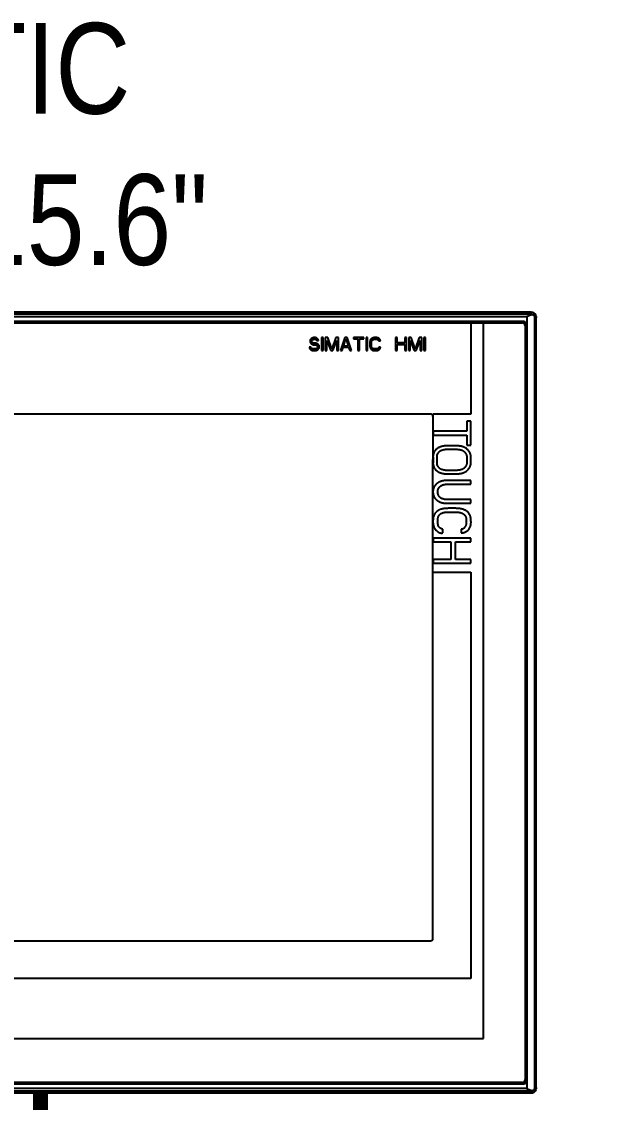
# Model space of a CAD drawing. Header units: inches. Extents: x 67578 to 72421, y -34894 to -31675.
# Drawn here: x 69971.8 to 70140.7, y -33950.2 to -33634.3 of the extents above; entities that cross this region are included whole.
import ezdxf

# ---------------------------------------------------------------- set-up
doc = ezdxf.new("R2010")
doc.units = ezdxf.units.IN
doc.header["$MEASUREMENT"] = 0
doc.linetypes.add('ACAD_ISO03W100', pattern=[30, 12, -18])
doc.layers.add('SI-General', color=7, linetype='Continuous', lineweight=5)
doc.layers.add('SI-TOPOLOGY-Ethernet', color=7, linetype='Continuous', lineweight=13, true_color=0x3cf000)
doc.styles.add('OPIS', font='ARIALN.TTF')

# ---------------------------------------------------------------- blocks, each defined once
blk = doc.blocks.new('Panel')
for p, q in [((102.76, 154.07), (-102.76, 154.07)), ((102.64, 153.65), (-102.64, 153.65)), ((101.93, 153.15), (-101.93, 153.15)), ((101.93, 153.15), (101.93, 0)), ((102.08, 153.27), (102.09, 153.28)), ((102.09, 153.28), (102.11, 153.29)), ((102.11, 153.29), (102.12, 153.29)), ((102.12, 153.29), (102.14, 153.3)), ((102.14, 153.3), (102.16, 153.31)), ((102.16, 153.31), (102.17, 153.31)), ((102.17, 153.31), (102.19, 153.32)), ((102.19, 153.32), (102.21, 153.33)), ((102.21, 153.33), (102.23, 153.34)), ((102.23, 153.34), (102.26, 153.35)), ((102.26, 153.35), (102.28, 153.36)), ((102.28, 153.36), (102.3, 153.37)), ((102.3, 153.37), (102.33, 153.38)), ((102.33, 153.38), (102.36, 153.39)), ((102.36, 153.39), (102.39, 153.41)), ((102.39, 153.41), (102.42, 153.42)), ((102.42, 153.42), (102.45, 153.43)), ((102.45, 153.43), (102.48, 153.44)), ((102.48, 153.44), (102.51, 153.45)), ((102.51, 153.45), (102.54, 153.46)), ((102.54, 153.46), (102.57, 153.47)), ((102.57, 153.47), (102.6, 153.48)), ((102.6, 153.48), (102.62, 153.49)), ((102.62, 153.49), (102.64, 153.5)), ((102.64, 153.65), (102.76, 154.07)), ((102.64, 153.5), (102.66, 153.51)), ((102.66, 153.51), (102.69, 153.51)), ((102.69, 153.51), (102.71, 153.52)), ((102.71, 153.52), (102.73, 153.53)), ((102.73, 153.53), (102.76, 153.54)), ((102.76, 153.54), (102.78, 153.54)), ((102.78, 153.54), (102.8, 153.55)), ((102.8, 153.55), (102.82, 153.56)), ((102.82, 153.56), (102.85, 153.56)), ((102.85, 153.56), (102.86, 153.57)), ((102.86, 153.57), (102.88, 153.57)), ((102.88, 153.57), (102.89, 153.58)), ((102.89, 153.58), (102.91, 153.58)), ((103.45, 153.26), (103.45, -0.12)), ((103.75, 153.06), (103.66, 152.72)), ((103.66, 152.72), (103.66, 0.42)), ((103.75, 0.08), (103.75, 153.06)), ((101.35, 152.18), (-101.35, 152.18)), ((-101.1, 151.92), (101.1, 151.92)), ((90.8, 151.92), (90.8, 133.82)), ((93.3, 9.92), (93.3, 151.92)), ((101.6, 151.42), (101.6, 1.72)), ((101.86, 1.47), (101.86, 151.67)), ((60.28, 148.4), (60.6, 148.4)), ((61.2, 149), (61.2, 146.42)), ((61.52, 149), (61.2, 149)), ((61.52, 146.42), (61.52, 149)), ((61.95, 149), (61.95, 146.42)), ((62.44, 149), (61.95, 149)), ((62.27, 146.42), (62.27, 148.45)), ((62.27, 148.45), (63.03, 146.42)), ((63.24, 146.69), (62.44, 149)), ((64.05, 149), (63.24, 146.69)), ((63.46, 146.42), (64.21, 148.45)), ((64.54, 149), (64.05, 149)), ((64.21, 148.45), (64.21, 146.42)), ((64.54, 146.42), (64.54, 149)), ((65.83, 149), (64.97, 146.42)), ((65.56, 147.3), (66.04, 148.78)), ((66.26, 149), (65.83, 149)), ((66.04, 148.78), (66.53, 147.3)), ((67.12, 146.42), (66.26, 149)), ((67.55, 149), (67.55, 148.73)), ((69.6, 149), (67.55, 149)), ((67.55, 148.73), (68.41, 148.73)), ((68.41, 148.73), (68.41, 146.42)), ((68.74, 146.42), (68.74, 148.73)), ((68.74, 148.73), (69.6, 148.73)), ((69.6, 148.73), (69.6, 149)), ((70.03, 149), (70.03, 146.42)), ((70.35, 149), (70.03, 149)), ((70.35, 146.42), (70.35, 149)), ((72.56, 148.34), (72.89, 148.34)), ((75.9, 149), (75.9, 146.42)), ((76.23, 149), (75.9, 149)), ((76.23, 147.96), (76.23, 149)), ((77.73, 147.96), (76.23, 147.96)), ((77.73, 149), (77.73, 147.96)), ((78.06, 149), (77.73, 149)), ((78.06, 146.42), (78.06, 149)), ((78.49, 149), (78.49, 146.42)), ((78.97, 149), (78.49, 149)), ((78.81, 146.42), (78.81, 148.45)), ((78.81, 148.45), (79.57, 146.42)), ((79.78, 146.69), (78.97, 149)), ((80.59, 149), (79.78, 146.69)), ((80, 146.42), (80.75, 148.45)), ((81.07, 149), (80.59, 149)), ((80.75, 148.45), (80.75, 146.42)), ((81.07, 146.42), (81.07, 149)), ((81.5, 149), (81.5, 146.42)), ((81.83, 149), (81.5, 149)), ((81.83, 146.42), (81.83, 149)), ((59.1, 147.13), (58.77, 147.13)), ((61.2, 146.42), (61.52, 146.42)), ((61.95, 146.42), (62.27, 146.42)), ((63.03, 146.42), (63.46, 146.42)), ((64.21, 146.42), (64.54, 146.42)), ((64.97, 146.42), (65.29, 146.42)), ((65.29, 146.42), (65.51, 147.08)), ((65.51, 147.08), (66.58, 147.08)), ((66.53, 147.3), (65.56, 147.3)), ((66.58, 147.08), (66.8, 146.42)), ((66.8, 146.42), (67.12, 146.42)), ((68.41, 146.42), (68.74, 146.42)), ((70.03, 146.42), (70.35, 146.42)), ((72.89, 147.08), (72.56, 147.08)), ((75.9, 146.42), (76.23, 146.42)), ((76.23, 146.42), (76.23, 147.63)), ((76.23, 147.63), (77.73, 147.63)), ((77.73, 147.63), (77.73, 146.42)), ((77.73, 146.42), (78.06, 146.42)), ((78.49, 146.42), (78.81, 146.42)), ((79.57, 146.42), (80, 146.42)), ((80.75, 146.42), (81.07, 146.42)), ((81.5, 146.42), (81.83, 146.42)), ((82.8, 133.82), (-82.8, 133.82)), ((83.3, 133.82), (83.3, 124.87)), ((90.8, 133.82), (83.3, 133.82)), ((90.04, 132.42), (90.04, 130.42)), ((90.84, 132.42), (90.04, 132.42)), ((90.84, 127.66), (90.84, 132.42)), ((83.32, 130.42), (83.32, 129.66)), ((90.04, 130.42), (83.32, 130.42)), ((83.32, 129.66), (90.04, 129.66)), ((90.04, 129.66), (90.04, 127.66)), ((90.04, 127.66), (90.84, 127.66)), ((83.3, 29.82), (83.3, 124.84)), ((90.84, 120.64), (85.88, 120.64)), ((90.84, 119.89), (90.84, 120.64)), ((85.88, 119.89), (90.84, 119.89)), ((90.84, 116.88), (85.88, 116.88)), ((85.88, 116.13), (90.84, 116.13)), ((90.84, 116.13), (90.84, 116.88)), ((85.24, 110.24), (85.24, 110.99)), ((88.92, 110.99), (88.92, 110.24)), ((83.32, 109.24), (83.32, 108.49)), ((90.84, 109.24), (83.32, 109.24)), ((83.32, 108.49), (86.84, 108.49)), ((86.84, 108.49), (86.84, 104.98)), ((87.8, 104.98), (87.8, 108.49)), ((87.8, 108.49), (90.84, 108.49)), ((90.84, 108.49), (90.84, 109.24)), ((83.32, 104.98), (83.32, 104.23)), ((86.84, 104.98), (83.32, 104.98)), ((83.32, 104.23), (90.84, 104.23)), ((90.84, 104.98), (87.8, 104.98)), ((90.84, 104.23), (90.84, 104.98)), ((83.3, 102.47), (90.8, 102.47)), ((90.8, 102.47), (90.8, 21.82)), ((-82.8, 29.32), (82.8, 29.32)), ((90.8, 21.82), (-90.8, 21.82)), ((-93.3, 9.92), (93.3, 9.92)), ((101.93, 0), (-101.93, 0)), ((-101.35, 0.96), (101.35, 0.96)), ((101.1, 1.22), (-101.1, 1.22)), ((103.66, 0.42), (103.75, 0.08)), ((102.76, -0.93), (-102.76, -0.93)), ((102.64, -0.51), (-102.64, -0.51)), ((102.15, -0.15), (102.13, -0.15)), ((102.17, -0.16), (102.15, -0.15)), ((102.18, -0.17), (102.17, -0.16)), ((102.2, -0.18), (102.18, -0.17)), ((102.22, -0.19), (102.2, -0.18)), ((102.25, -0.2), (102.22, -0.19)), ((102.27, -0.21), (102.25, -0.2)), ((102.3, -0.22), (102.27, -0.21)), ((102.33, -0.23), (102.3, -0.22)), ((102.35, -0.24), (102.33, -0.23)), ((102.38, -0.25), (102.35, -0.24)), ((102.41, -0.26), (102.38, -0.25)), ((102.43, -0.27), (102.41, -0.26)), ((102.46, -0.28), (102.43, -0.27)), ((102.49, -0.29), (102.46, -0.28)), ((102.51, -0.3), (102.49, -0.29)), ((102.54, -0.31), (102.51, -0.3)), ((102.57, -0.32), (102.54, -0.31)), ((102.59, -0.33), (102.57, -0.32)), ((102.62, -0.34), (102.59, -0.33)), ((102.64, -0.35), (102.62, -0.34)), ((102.67, -0.36), (102.64, -0.35)), ((102.76, -0.93), (102.64, -0.51)), ((102.7, -0.37), (102.67, -0.36)), ((102.72, -0.38), (102.7, -0.37)), ((102.75, -0.39), (102.72, -0.38)), ((102.78, -0.4), (102.75, -0.39)), ((102.79, -0.4), (102.78, -0.4)), ((102.81, -0.41), (102.79, -0.4)), ((102.83, -0.41), (102.81, -0.41)), ((102.85, -0.42), (102.83, -0.41)), ((102.86, -0.42), (102.85, -0.42)), ((102.88, -0.43), (102.86, -0.42)), ((102.9, -0.43), (102.88, -0.43)), ((102.92, -0.44), (102.9, -0.43))]:
    blk.add_line(p, q)
for points in [[(101.93, 153.15), (101.93, 153.16), (101.93, 153.16), (101.93, 153.17), (101.93, 153.17), (101.94, 153.17), (101.94, 153.18), (101.94, 153.18), (101.94, 153.18), (101.95, 153.19), (101.95, 153.2), (101.96, 153.2), (101.97, 153.21), (101.97, 153.21), (101.98, 153.22), (101.99, 153.22), (102, 153.23), (102, 153.23), (102.01, 153.24), (102.02, 153.24), (102.03, 153.24), (102.03, 153.25), (102.04, 153.25), (102.05, 153.26), (102.06, 153.26), (102.06, 153.26), (102.07, 153.27), (102.08, 153.27)], [(102.91, 153.58), (102.9, 153.58), (102.89, 153.59), (102.88, 153.59), (102.87, 153.59), (102.87, 153.6), (102.86, 153.6), (102.85, 153.6), (102.84, 153.6), (102.83, 153.61), (102.82, 153.61), (102.81, 153.61), (102.81, 153.61), (102.8, 153.62), (102.79, 153.62), (102.78, 153.62), (102.77, 153.62), (102.76, 153.63), (102.76, 153.63), (102.75, 153.63), (102.74, 153.63), (102.73, 153.63), (102.72, 153.63), (102.71, 153.64), (102.7, 153.64), (102.7, 153.64), (102.69, 153.64), (102.68, 153.64), (102.67, 153.64), (102.66, 153.64), (102.65, 153.65), (102.64, 153.65)], [(102.76, 154.07), (103.06, 154.02), (103.34, 153.88), (103.56, 153.66), (103.7, 153.38), (103.75, 153.06)], [(103.45, 153.26), (103.44, 153.27), (103.43, 153.28), (103.42, 153.3), (103.41, 153.31), (103.39, 153.32), (103.38, 153.33), (103.37, 153.34), (103.36, 153.35), (103.35, 153.36), (103.33, 153.37), (103.32, 153.38), (103.31, 153.4), (103.3, 153.4), (103.28, 153.41), (103.27, 153.42), (103.26, 153.43), (103.24, 153.44), (103.23, 153.45), (103.21, 153.46), (103.2, 153.47), (103.19, 153.48), (103.17, 153.48), (103.16, 153.49), (103.14, 153.5), (103.13, 153.51), (103.11, 153.51), (103.1, 153.52), (103.08, 153.53), (103.07, 153.53), (103.05, 153.54), (103.04, 153.54), (103.02, 153.55), (103.01, 153.55), (102.99, 153.56), (102.97, 153.56), (102.96, 153.57), (102.94, 153.57), (102.92, 153.58), (102.91, 153.58)], [(103.66, 152.72), (103.66, 152.74), (103.66, 152.76), (103.66, 152.77), (103.65, 152.79), (103.65, 152.81), (103.65, 152.83), (103.65, 152.85), (103.64, 152.86), (103.64, 152.88), (103.63, 152.9), (103.63, 152.92), (103.62, 152.93), (103.62, 152.95), (103.61, 152.97), (103.61, 152.99), (103.6, 153.01), (103.59, 153.02), (103.59, 153.04), (103.58, 153.06), (103.57, 153.07), (103.56, 153.09), (103.55, 153.11), (103.54, 153.13), (103.53, 153.14), (103.52, 153.16), (103.52, 153.17), (103.51, 153.18), (103.5, 153.18), (103.5, 153.19), (103.49, 153.2), (103.49, 153.21), (103.47, 153.23), (103.46, 153.24), (103.45, 153.26)], [(58.77, 147.13), (58.78, 147.1), (58.78, 147.07), (58.79, 147.05), (58.8, 147.02), (58.81, 146.99), (58.82, 146.96), (58.83, 146.93), (58.84, 146.9), (58.85, 146.88), (58.87, 146.85), (58.88, 146.82), (58.89, 146.8), (58.91, 146.77), (58.93, 146.75), (58.94, 146.72), (58.96, 146.7), (58.98, 146.67), (59, 146.65), (59.03, 146.63), (59.05, 146.61), (59.07, 146.59), (59.1, 146.57), (59.12, 146.56), (59.15, 146.54), (59.17, 146.53), (59.2, 146.51), (59.23, 146.5), (59.25, 146.49), (59.28, 146.48), (59.31, 146.47), (59.34, 146.46), (59.37, 146.45), (59.4, 146.44), (59.43, 146.44), (59.46, 146.43), (59.49, 146.43), (59.52, 146.43), (59.55, 146.42), (59.61, 146.42), (59.67, 146.42), (59.73, 146.42), (59.79, 146.42), (59.85, 146.42), (59.91, 146.42), (59.97, 146.43), (60, 146.43), (60.03, 146.43), (60.06, 146.44), (60.08, 146.44), (60.11, 146.45), (60.14, 146.46), (60.17, 146.46), (60.2, 146.47), (60.23, 146.48), (60.26, 146.49), (60.29, 146.5), (60.31, 146.52), (60.34, 146.53), (60.37, 146.55), (60.39, 146.56), (60.42, 146.58), (60.44, 146.6), (60.46, 146.61), (60.49, 146.63), (60.51, 146.65), (60.53, 146.68), (60.55, 146.7), (60.57, 146.72), (60.59, 146.74), (60.61, 146.76), (60.63, 146.79), (60.65, 146.81), (60.67, 146.84), (60.68, 146.86), (60.7, 146.89), (60.71, 146.91), (60.72, 146.94), (60.73, 146.97), (60.74, 147), (60.75, 147.03), (60.76, 147.06), (60.76, 147.09), (60.76, 147.12), (60.76, 147.15), (60.76, 147.18), (60.76, 147.21), (60.76, 147.24), (60.76, 147.27), (60.75, 147.3), (60.74, 147.33), (60.73, 147.36), (60.72, 147.38), (60.71, 147.41), (60.7, 147.44), (60.68, 147.46), (60.67, 147.49), (60.65, 147.51), (60.63, 147.54), (60.61, 147.56), (60.59, 147.58), (60.57, 147.61), (60.55, 147.63), (60.53, 147.65), (60.51, 147.67), (60.48, 147.69), (60.46, 147.71), (60.44, 147.73), (60.41, 147.75), (60.39, 147.76), (60.36, 147.78), (60.34, 147.79), (60.31, 147.81), (60.28, 147.82), (60.26, 147.83), (60.23, 147.84), (60.2, 147.85), (60.17, 147.86), (60.14, 147.87), (60.11, 147.87), (60.08, 147.88), (60.05, 147.88), (60.02, 147.89), (59.99, 147.89), (59.93, 147.9), (59.87, 147.9), (59.81, 147.9), (59.75, 147.91), (59.69, 147.91), (59.66, 147.91), (59.63, 147.91), (59.6, 147.92), (59.57, 147.93), (59.55, 147.93), (59.52, 147.94), (59.49, 147.95), (59.46, 147.97), (59.44, 147.98), (59.41, 148), (59.39, 148.02), (59.36, 148.04), (59.34, 148.06), (59.33, 148.07), (59.32, 148.08), (59.31, 148.1), (59.31, 148.11), (59.3, 148.12), (59.29, 148.13), (59.29, 148.15), (59.28, 148.16), (59.27, 148.18), (59.27, 148.19), (59.27, 148.21), (59.26, 148.22), (59.26, 148.23), (59.26, 148.25), (59.26, 148.28), (59.26, 148.31), (59.26, 148.33), (59.26, 148.34), (59.26, 148.36), (59.27, 148.37), (59.27, 148.38), (59.27, 148.4), (59.28, 148.41), (59.28, 148.43), (59.29, 148.44), (59.3, 148.45), (59.31, 148.47), (59.31, 148.48), (59.32, 148.49), (59.33, 148.5), (59.34, 148.52), (59.35, 148.53), (59.37, 148.55), (59.4, 148.57), (59.42, 148.59), (59.45, 148.6), (59.47, 148.62), (59.5, 148.63), (59.53, 148.64), (59.56, 148.65), (59.59, 148.65), (59.62, 148.66), (59.64, 148.66), (59.67, 148.67), (59.7, 148.67), (59.73, 148.67), (59.8, 148.67), (59.86, 148.67), (59.89, 148.67), (59.92, 148.67), (59.95, 148.67), (59.98, 148.66), (60.01, 148.66), (60.03, 148.65), (60.05, 148.64), (60.06, 148.64), (60.09, 148.62), (60.12, 148.61)], [(60.6, 148.4), (60.6, 148.43), (60.59, 148.45), (60.58, 148.48), (60.57, 148.51), (60.56, 148.53), (60.54, 148.56), (60.53, 148.58), (60.51, 148.61), (60.5, 148.63), (60.48, 148.66), (60.46, 148.68), (60.45, 148.7), (60.43, 148.73), (60.41, 148.75), (60.39, 148.77), (60.37, 148.79), (60.35, 148.81), (60.33, 148.83), (60.31, 148.85), (60.28, 148.87), (60.26, 148.88), (60.23, 148.9), (60.21, 148.91), (60.18, 148.93), (60.16, 148.94), (60.13, 148.95), (60.1, 148.96), (60.08, 148.97), (60.05, 148.98), (60.02, 148.98), (59.99, 148.99), (59.96, 148.99), (59.94, 149), (59.91, 149), (59.88, 149), (59.85, 149), (59.79, 149), (59.73, 149), (59.7, 149), (59.67, 149), (59.65, 149), (59.62, 148.99), (59.59, 148.99), (59.56, 148.98), (59.53, 148.98), (59.5, 148.97), (59.48, 148.96), (59.45, 148.95), (59.42, 148.94), (59.4, 148.93), (59.37, 148.92), (59.34, 148.91), (59.32, 148.9), (59.29, 148.88), (59.27, 148.87), (59.24, 148.85), (59.22, 148.84), (59.2, 148.82), (59.17, 148.8), (59.15, 148.78), (59.13, 148.76), (59.11, 148.74), (59.09, 148.72), (59.07, 148.7), (59.05, 148.68), (59.03, 148.65), (59.02, 148.63), (59, 148.6), (58.99, 148.58), (58.98, 148.55), (58.97, 148.53), (58.96, 148.5), (58.95, 148.47), (58.94, 148.44), (58.94, 148.41), (58.94, 148.39), (58.94, 148.36), (58.93, 148.33), (58.93, 148.27), (58.93, 148.24), (58.94, 148.21), (58.94, 148.18), (58.94, 148.15), (58.95, 148.12), (58.95, 148.1), (58.96, 148.07), (58.97, 148.04), (58.98, 148.01), (58.99, 147.99), (59, 147.96), (59.02, 147.94), (59.04, 147.92), (59.05, 147.89), (59.07, 147.87), (59.09, 147.85), (59.11, 147.83), (59.13, 147.81), (59.16, 147.79), (59.18, 147.77), (59.2, 147.75), (59.22, 147.74), (59.25, 147.72), (59.27, 147.7), (59.3, 147.69), (59.32, 147.68), (59.35, 147.66), (59.38, 147.65), (59.4, 147.64), (59.43, 147.63), (59.46, 147.62), (59.48, 147.61), (59.51, 147.6), (59.54, 147.6), (59.57, 147.59), (59.6, 147.59), (59.63, 147.58), (59.65, 147.58), (59.71, 147.58), (59.77, 147.57), (59.83, 147.57), (59.89, 147.57), (59.94, 147.57), (59.97, 147.56), (60, 147.56), (60.03, 147.55), (60.06, 147.55), (60.08, 147.54), (60.11, 147.53), (60.14, 147.52), (60.17, 147.51), (60.19, 147.5), (60.22, 147.49), (60.24, 147.47), (60.27, 147.45), (60.29, 147.44), (60.31, 147.42), (60.33, 147.4), (60.35, 147.38), (60.37, 147.35), (60.39, 147.33), (60.4, 147.3), (60.41, 147.28), (60.42, 147.26), (60.43, 147.25), (60.43, 147.24), (60.43, 147.22), (60.44, 147.21), (60.44, 147.19), (60.44, 147.18), (60.44, 147.17), (60.44, 147.15), (60.44, 147.14), (60.44, 147.12), (60.44, 147.11), (60.43, 147.09), (60.43, 147.08), (60.42, 147.07), (60.42, 147.05), (60.41, 147.04), (60.41, 147.03), (60.39, 147), (60.37, 146.98), (60.36, 146.95), (60.34, 146.93), (60.32, 146.91), (60.3, 146.89), (60.27, 146.87), (60.25, 146.86), (60.23, 146.84), (60.2, 146.83), (60.17, 146.81), (60.15, 146.8), (60.12, 146.79), (60.09, 146.78), (60.07, 146.78), (60.04, 146.77), (60.01, 146.76), (59.98, 146.76), (59.95, 146.76), (59.92, 146.75), (59.9, 146.75), (59.84, 146.75), (59.78, 146.75), (59.72, 146.75), (59.66, 146.75), (59.6, 146.75), (59.58, 146.75), (59.55, 146.75), (59.52, 146.75), (59.49, 146.76), (59.46, 146.76), (59.43, 146.77), (59.41, 146.78), (59.38, 146.79), (59.35, 146.8), (59.33, 146.81), (59.3, 146.83), (59.28, 146.85), (59.25, 146.86)], [(60.12, 148.61), (60.14, 148.59), (60.16, 148.57), (60.18, 148.55), (60.2, 148.53), (60.22, 148.51), (60.24, 148.48), (60.25, 148.46), (60.27, 148.43), (60.28, 148.4)], [(72.89, 148.34), (72.88, 148.38), (72.88, 148.42), (72.87, 148.45), (72.86, 148.49), (72.85, 148.52), (72.84, 148.56), (72.82, 148.59), (72.8, 148.62), (72.78, 148.65), (72.76, 148.68), (72.74, 148.71), (72.71, 148.74), (72.69, 148.77), (72.66, 148.79), (72.63, 148.81), (72.6, 148.84), (72.57, 148.86), (72.54, 148.88), (72.51, 148.89), (72.48, 148.91), (72.44, 148.93), (72.41, 148.94), (72.38, 148.95), (72.34, 148.96), (72.3, 148.97), (72.27, 148.98), (72.23, 148.98), (72.2, 148.99), (72.16, 148.99), (72.12, 149), (72.05, 149), (71.98, 149), (71.91, 149), (71.83, 149), (71.76, 149), (71.69, 149), (71.65, 149), (71.61, 148.99), (71.58, 148.99), (71.54, 148.98), (71.51, 148.97), (71.47, 148.97), (71.43, 148.96), (71.4, 148.95), (71.36, 148.94), (71.33, 148.92), (71.3, 148.91), (71.26, 148.89), (71.23, 148.87), (71.2, 148.85), (71.17, 148.83), (71.14, 148.81), (71.11, 148.79), (71.09, 148.76), (71.06, 148.74), (71.04, 148.71), (71.01, 148.68), (70.99, 148.65), (70.97, 148.63), (70.94, 148.6), (70.92, 148.56), (70.91, 148.53), (70.89, 148.5), (70.87, 148.47), (70.86, 148.43), (70.85, 148.4), (70.84, 148.36), (70.83, 148.33), (70.82, 148.29), (70.81, 148.26), (70.81, 148.22), (70.8, 148.19), (70.8, 148.15), (70.79, 148.11), (70.79, 148.04), (70.79, 147.97), (70.78, 147.89), (70.78, 147.82), (70.78, 147.75), (70.78, 147.68), (70.78, 147.6), (70.78, 147.53), (70.78, 147.46), (70.79, 147.38), (70.79, 147.31), (70.8, 147.27), (70.8, 147.24), (70.8, 147.2), (70.81, 147.17), (70.82, 147.13), (70.83, 147.09), (70.84, 147.06), (70.85, 147.02), (70.86, 146.99), (70.87, 146.96), (70.89, 146.92), (70.9, 146.89), (70.92, 146.86), (70.94, 146.83), (70.96, 146.8), (70.99, 146.77), (71.01, 146.74), (71.03, 146.71), (71.06, 146.69), (71.09, 146.66), (71.11, 146.64), (71.14, 146.61), (71.17, 146.59), (71.2, 146.57), (71.23, 146.55), (71.26, 146.53), (71.3, 146.52), (71.33, 146.5), (71.36, 146.49), (71.4, 146.47), (71.43, 146.46), (71.47, 146.46), (71.5, 146.45), (71.54, 146.44), (71.58, 146.43), (71.61, 146.43), (71.65, 146.43), (71.68, 146.42), (71.76, 146.42), (71.83, 146.42), (71.9, 146.42), (71.98, 146.42), (72.05, 146.42), (72.09, 146.42), (72.12, 146.43), (72.16, 146.43), (72.2, 146.43), (72.23, 146.44), (72.27, 146.45), (72.3, 146.45), (72.34, 146.46), (72.37, 146.47), (72.41, 146.48), (72.44, 146.5), (72.48, 146.51), (72.51, 146.53), (72.54, 146.55), (72.57, 146.56), (72.6, 146.59), (72.63, 146.61), (72.66, 146.63), (72.69, 146.66), (72.71, 146.68), (72.74, 146.71), (72.76, 146.74), (72.78, 146.77), (72.8, 146.8), (72.82, 146.83), (72.83, 146.87), (72.85, 146.9), (72.86, 146.94), (72.87, 146.97), (72.87, 147.01), (72.88, 147.04), (72.89, 147.08)], [(71.11, 147.87), (71.11, 148), (71.11, 148.03), (71.11, 148.07), (71.11, 148.1), (71.12, 148.13), (71.12, 148.16), (71.13, 148.19), (71.13, 148.23), (71.14, 148.26), (71.15, 148.29), (71.16, 148.32), (71.17, 148.35), (71.19, 148.38), (71.2, 148.41), (71.21, 148.42), (71.22, 148.43), (71.23, 148.45), (71.24, 148.46), (71.25, 148.47), (71.26, 148.49), (71.27, 148.5), (71.28, 148.51), (71.3, 148.52), (71.31, 148.53), (71.32, 148.54), (71.33, 148.55), (71.35, 148.56), (71.36, 148.57), (71.37, 148.58), (71.39, 148.59), (71.4, 148.6), (71.42, 148.6), (71.45, 148.62), (71.48, 148.63), (71.51, 148.64), (71.54, 148.65), (71.57, 148.65), (71.6, 148.66), (71.63, 148.66), (71.67, 148.67), (71.7, 148.67), (71.73, 148.67), (71.76, 148.67), (71.8, 148.67), (71.86, 148.67), (71.93, 148.67), (71.99, 148.67), (72.02, 148.67), (72.06, 148.67), (72.09, 148.67), (72.12, 148.67), (72.15, 148.66), (72.19, 148.66), (72.22, 148.65), (72.25, 148.64), (72.28, 148.63), (72.31, 148.62), (72.33, 148.62), (72.34, 148.61), (72.36, 148.61), (72.37, 148.6), (72.39, 148.59), (72.4, 148.58), (72.41, 148.57), (72.43, 148.56), (72.44, 148.55), (72.45, 148.54), (72.46, 148.53), (72.47, 148.52), (72.48, 148.51), (72.49, 148.5), (72.5, 148.48), (72.51, 148.47), (72.52, 148.46), (72.53, 148.44), (72.53, 148.43), (72.54, 148.41), (72.55, 148.4), (72.55, 148.38), (72.56, 148.36), (72.56, 148.34)], [(59.25, 146.86), (59.23, 146.88), (59.21, 146.9), (59.19, 146.93), (59.18, 146.95), (59.16, 146.97), (59.15, 147), (59.13, 147.02), (59.12, 147.05), (59.11, 147.08), (59.1, 147.11), (59.1, 147.13)], [(72.56, 147.08), (72.56, 147.06), (72.55, 147.05), (72.55, 147.03), (72.54, 147.02), (72.54, 147), (72.53, 146.99), (72.52, 146.97), (72.52, 146.96), (72.51, 146.94), (72.5, 146.93), (72.49, 146.92), (72.48, 146.9), (72.47, 146.89), (72.45, 146.88), (72.44, 146.87), (72.43, 146.86), (72.42, 146.85), (72.4, 146.84), (72.39, 146.83), (72.38, 146.82), (72.36, 146.82), (72.35, 146.81), (72.33, 146.8), (72.32, 146.8), (72.28, 146.79), (72.25, 146.78), (72.22, 146.77), (72.19, 146.77), (72.16, 146.76), (72.12, 146.76), (72.09, 146.75), (72.06, 146.75), (72, 146.75), (71.93, 146.75), (71.87, 146.75), (71.8, 146.75), (71.77, 146.75), (71.74, 146.75), (71.7, 146.75), (71.67, 146.75), (71.64, 146.76), (71.61, 146.76), (71.57, 146.77), (71.54, 146.77), (71.51, 146.78), (71.48, 146.79), (71.45, 146.8), (71.42, 146.82), (71.41, 146.83), (71.39, 146.83), (71.38, 146.84), (71.36, 146.85), (71.35, 146.86), (71.34, 146.87), (71.32, 146.88), (71.31, 146.89), (71.3, 146.9), (71.29, 146.91), (71.28, 146.92), (71.26, 146.93), (71.25, 146.95), (71.24, 146.96), (71.23, 146.97), (71.22, 146.98), (71.21, 147), (71.21, 147.01), (71.2, 147.03), (71.19, 147.04), (71.18, 147.07), (71.16, 147.1), (71.15, 147.13), (71.14, 147.16), (71.13, 147.19), (71.13, 147.22), (71.12, 147.26), (71.12, 147.29), (71.11, 147.32), (71.11, 147.35), (71.11, 147.42), (71.1, 147.48), (71.1, 147.55), (71.1, 147.61), (71.1, 147.68), (71.11, 147.74), (71.11, 147.81), (71.11, 147.87)], [(83.32, 125.34), (83.32, 125.31), (83.33, 125.27), (83.33, 125.23), (83.33, 125.19), (83.33, 125.11), (83.33, 125.01), (83.33, 124.92), (83.32, 124.82), (83.31, 124.61), (83.31, 124.5), (83.3, 124.38), (83.3, 124.27), (83.3, 124.15), (83.31, 124.04), (83.32, 123.92), (83.33, 123.81), (83.35, 123.69), (83.38, 123.58), (83.39, 123.53), (83.41, 123.47), (83.45, 123.36), (83.5, 123.26), (83.55, 123.16), (83.61, 123.06), (83.68, 122.97), (83.75, 122.88), (83.83, 122.79), (83.91, 122.71), (83.99, 122.63), (84.08, 122.56), (84.18, 122.49), (84.27, 122.42), (84.37, 122.37), (84.47, 122.31), (84.58, 122.27), (84.68, 122.22), (84.79, 122.18), (84.9, 122.15), (85.01, 122.11), (85.12, 122.08), (85.23, 122.06), (85.35, 122.03), (85.46, 122.01), (85.57, 121.99), (85.69, 121.98), (85.8, 121.97), (85.92, 121.96), (86.03, 121.96), (86.14, 121.95), (86.26, 121.95), (86.49, 121.96), (86.72, 121.96), (86.95, 121.97), (87.18, 121.96), (87.41, 121.96), (87.63, 121.96), (87.86, 121.97), (88.09, 121.97), (88.21, 121.98), (88.32, 121.99), (88.44, 122), (88.55, 122.01), (88.66, 122.03), (88.78, 122.05), (88.89, 122.07), (89, 122.09), (89.11, 122.12), (89.22, 122.16), (89.33, 122.19), (89.44, 122.24), (89.54, 122.29), (89.64, 122.34), (89.74, 122.4), (89.84, 122.46), (89.94, 122.52), (90.03, 122.59), (90.12, 122.66), (90.2, 122.74), (90.29, 122.82), (90.36, 122.91), (90.43, 123), (90.47, 123.04), (90.5, 123.09), (90.53, 123.14), (90.56, 123.19), (90.61, 123.29), (90.66, 123.4), (90.7, 123.5), (90.74, 123.61), (90.77, 123.72), (90.8, 123.83), (90.81, 123.89), (90.82, 123.95), (90.82, 124), (90.83, 124.06), (90.83, 124.18), (90.82, 124.41), (90.82, 124.52), (90.82, 124.75), (90.82, 124.98), (90.82, 125.09), (90.83, 125.32), (90.83, 125.44), (90.82, 125.5), (90.82, 125.55), (90.81, 125.61), (90.8, 125.66), (90.77, 125.78), (90.74, 125.89), (90.7, 126), (90.66, 126.1), (90.61, 126.21), (90.56, 126.31), (90.53, 126.36), (90.5, 126.41), (90.47, 126.45), (90.43, 126.5), (90.36, 126.59), (90.29, 126.68), (90.2, 126.76), (90.12, 126.83), (90.03, 126.91), (89.94, 126.98), (89.84, 127.04), (89.74, 127.1), (89.64, 127.16), (89.54, 127.21), (89.44, 127.26), (89.33, 127.3), (89.22, 127.34), (89.11, 127.38), (89, 127.41), (88.89, 127.43), (88.78, 127.45), (88.66, 127.47), (88.55, 127.49), (88.44, 127.5), (88.32, 127.51), (88.21, 127.52), (88.09, 127.53), (87.86, 127.53), (87.63, 127.54), (87.41, 127.54), (87.18, 127.53), (86.95, 127.53), (86.72, 127.53), (86.49, 127.54), (86.26, 127.54), (86.14, 127.55), (86.03, 127.54), (85.92, 127.54), (85.8, 127.53), (85.69, 127.52), (85.57, 127.5), (85.46, 127.49), (85.35, 127.46), (85.23, 127.44), (85.12, 127.41), (85.01, 127.38), (84.9, 127.35), (84.79, 127.32), (84.68, 127.28), (84.58, 127.23), (84.47, 127.19), (84.37, 127.13), (84.27, 127.07), (84.18, 127.01), (84.08, 126.94), (83.99, 126.87), (83.91, 126.79), (83.83, 126.71), (83.75, 126.62), (83.68, 126.53), (83.61, 126.44), (83.55, 126.34), (83.5, 126.24), (83.45, 126.13), (83.41, 126.03), (83.39, 125.97), (83.38, 125.92), (83.35, 125.81), (83.33, 125.69), (83.32, 125.58), (83.31, 125.46), (83.3, 125.35), (83.3, 125.23), (83.3, 125.12), (83.31, 125), (83.31, 124.89), (83.32, 124.68), (83.33, 124.58), (83.33, 124.48), (83.33, 124.39), (83.33, 124.31), (83.33, 124.27), (83.33, 124.23), (83.32, 124.19), (83.32, 124.15)], [(85.88, 120.64), (85.82, 120.64), (85.76, 120.64), (85.7, 120.64), (85.65, 120.63), (85.59, 120.63), (85.53, 120.62), (85.48, 120.61), (85.42, 120.61), (85.32, 120.59), (85.21, 120.56), (85.1, 120.54), (85, 120.51), (84.9, 120.47), (84.8, 120.44), (84.7, 120.4), (84.6, 120.35), (84.51, 120.3), (84.41, 120.25), (84.32, 120.2), (84.27, 120.17), (84.23, 120.14), (84.18, 120.11), (84.14, 120.07), (84.1, 120.04), (84.05, 120.01), (84.01, 119.97), (83.97, 119.94), (83.93, 119.9), (83.89, 119.86), (83.85, 119.82), (83.82, 119.78), (83.78, 119.74), (83.74, 119.7), (83.71, 119.66), (83.68, 119.62), (83.65, 119.57), (83.62, 119.53), (83.59, 119.48), (83.56, 119.43), (83.54, 119.38), (83.51, 119.34), (83.49, 119.29), (83.47, 119.24), (83.45, 119.19), (83.43, 119.13), (83.41, 119.08), (83.39, 119.03), (83.38, 118.98), (83.37, 118.93), (83.35, 118.87), (83.34, 118.82), (83.33, 118.76), (83.33, 118.71), (83.32, 118.66), (83.31, 118.6), (83.31, 118.55), (83.31, 118.49), (83.31, 118.44), (83.31, 118.38), (83.31, 118.33), (83.31, 118.27), (83.31, 118.22), (83.32, 118.16), (83.32, 118.11), (83.33, 118.05), (83.34, 118), (83.35, 117.95), (83.36, 117.89), (83.37, 117.84), (83.38, 117.79), (83.4, 117.73), (83.41, 117.68), (83.43, 117.63), (83.45, 117.58), (83.47, 117.53), (83.49, 117.48), (83.52, 117.43), (83.54, 117.38), (83.57, 117.34), (83.59, 117.29), (83.62, 117.24), (83.65, 117.2), (83.68, 117.15), (83.72, 117.11), (83.75, 117.07), (83.79, 117.02), (83.82, 116.98), (83.86, 116.94), (83.9, 116.9), (83.94, 116.87), (83.98, 116.83), (84.02, 116.79), (84.06, 116.76), (84.1, 116.73), (84.14, 116.69), (84.19, 116.66), (84.23, 116.63), (84.28, 116.6), (84.33, 116.57), (84.37, 116.54), (84.42, 116.52), (84.47, 116.49), (84.52, 116.47), (84.57, 116.44), (84.62, 116.42), (84.72, 116.38), (84.82, 116.34), (84.92, 116.3), (85.02, 116.27), (85.13, 116.24), (85.23, 116.22), (85.34, 116.2), (85.44, 116.18), (85.55, 116.16), (85.66, 116.15), (85.77, 116.14), (85.88, 116.13)], [(85.88, 116.88), (85.84, 116.89), (85.8, 116.89), (85.76, 116.89), (85.72, 116.9), (85.68, 116.9), (85.64, 116.91), (85.6, 116.91), (85.56, 116.92), (85.52, 116.93), (85.48, 116.94), (85.44, 116.95), (85.41, 116.96), (85.33, 116.98), (85.26, 117), (85.18, 117.03), (85.14, 117.04), (85.11, 117.06), (85.07, 117.07), (85.03, 117.09), (85, 117.11), (84.96, 117.13), (84.93, 117.15), (84.89, 117.17), (84.86, 117.19), (84.83, 117.21), (84.79, 117.23), (84.76, 117.26), (84.73, 117.28), (84.7, 117.31), (84.67, 117.33), (84.64, 117.36), (84.62, 117.39), (84.59, 117.42), (84.56, 117.45), (84.54, 117.48), (84.52, 117.51), (84.49, 117.55), (84.47, 117.58), (84.45, 117.61), (84.43, 117.65), (84.41, 117.68), (84.4, 117.72), (84.38, 117.76), (84.37, 117.79), (84.35, 117.83), (84.34, 117.87), (84.33, 117.91), (84.32, 117.94), (84.31, 117.98), (84.3, 118.02), (84.29, 118.06), (84.28, 118.1), (84.28, 118.14), (84.27, 118.18), (84.27, 118.22), (84.27, 118.26), (84.26, 118.3), (84.26, 118.34), (84.26, 118.38), (84.26, 118.42), (84.26, 118.46), (84.26, 118.5), (84.27, 118.54), (84.27, 118.58), (84.28, 118.62), (84.28, 118.65), (84.29, 118.69), (84.29, 118.73), (84.3, 118.77), (84.31, 118.81), (84.32, 118.85), (84.33, 118.89), (84.34, 118.93), (84.36, 118.96), (84.37, 119), (84.39, 119.04), (84.4, 119.07), (84.42, 119.11), (84.44, 119.14), (84.46, 119.18), (84.48, 119.21), (84.51, 119.24), (84.53, 119.27), (84.56, 119.31), (84.58, 119.34), (84.61, 119.36), (84.64, 119.39), (84.67, 119.42), (84.7, 119.45), (84.73, 119.47), (84.76, 119.5), (84.79, 119.52), (84.83, 119.55), (84.86, 119.57), (84.89, 119.59), (84.93, 119.61), (84.96, 119.64), (85, 119.66), (85.03, 119.67), (85.07, 119.69), (85.11, 119.71), (85.14, 119.73), (85.18, 119.74), (85.22, 119.76), (85.26, 119.77), (85.29, 119.79), (85.33, 119.8), (85.37, 119.81), (85.41, 119.82), (85.44, 119.83), (85.48, 119.84), (85.52, 119.85), (85.56, 119.86), (85.6, 119.86), (85.64, 119.87), (85.67, 119.88), (85.71, 119.88), (85.75, 119.88), (85.8, 119.89), (85.84, 119.89), (85.88, 119.89)], [(88.92, 110.24), (89.02, 110.25), (89.12, 110.26), (89.22, 110.27), (89.32, 110.29), (89.41, 110.31), (89.51, 110.34), (89.6, 110.38), (89.69, 110.42), (89.78, 110.46), (89.87, 110.51), (89.96, 110.56), (90.04, 110.62), (90.12, 110.68), (90.2, 110.75), (90.27, 110.82), (90.34, 110.89), (90.4, 110.96), (90.46, 111.04), (90.52, 111.13), (90.57, 111.21), (90.62, 111.3), (90.67, 111.39), (90.71, 111.48), (90.74, 111.58), (90.77, 111.67), (90.8, 111.77), (90.82, 111.87), (90.83, 111.97), (90.85, 112.07), (90.85, 112.17), (90.86, 112.27), (90.86, 112.37), (90.86, 112.47), (90.85, 112.57), (90.84, 112.77), (90.82, 112.97), (90.82, 113.07), (90.8, 113.17), (90.79, 113.27), (90.77, 113.36), (90.75, 113.46), (90.72, 113.56), (90.69, 113.65), (90.66, 113.75), (90.62, 113.84), (90.57, 113.93), (90.52, 114.02), (90.47, 114.1), (90.41, 114.19), (90.35, 114.26), (90.28, 114.34), (90.21, 114.41), (90.13, 114.47), (90.05, 114.53), (89.97, 114.59), (89.88, 114.65), (89.8, 114.7), (89.71, 114.74), (89.62, 114.79), (89.52, 114.83), (89.43, 114.87), (89.34, 114.9), (89.24, 114.93), (89.15, 114.96), (89.05, 114.99), (88.95, 115.01), (88.85, 115.04), (88.76, 115.05), (88.66, 115.07), (88.56, 115.08), (88.46, 115.09), (88.36, 115.1), (88.16, 115.12), (87.96, 115.12), (87.76, 115.13), (87.56, 115.13), (87.36, 115.13), (87.16, 115.13), (86.96, 115.13), (86.76, 115.13), (86.56, 115.13), (86.36, 115.13), (86.16, 115.12), (85.96, 115.11), (85.76, 115.1), (85.66, 115.09), (85.57, 115.08), (85.47, 115.07), (85.37, 115.05), (85.27, 115.03), (85.17, 115.01), (85.07, 114.99), (84.98, 114.96), (84.88, 114.93), (84.78, 114.9), (84.69, 114.87), (84.6, 114.83), (84.51, 114.79), (84.42, 114.74), (84.33, 114.69), (84.25, 114.64), (84.16, 114.58), (84.08, 114.52), (84, 114.46), (83.93, 114.39), (83.86, 114.32), (83.79, 114.25), (83.73, 114.17), (83.67, 114.08), (83.62, 114), (83.57, 113.91), (83.52, 113.82), (83.48, 113.73), (83.45, 113.64), (83.42, 113.54), (83.39, 113.44), (83.37, 113.35), (83.36, 113.25), (83.34, 113.15), (83.33, 113.05), (83.32, 112.95), (83.31, 112.75), (83.31, 112.65), (83.31, 112.55), (83.31, 112.45), (83.31, 112.35), (83.31, 112.25), (83.32, 112.15), (83.33, 112.05), (83.35, 111.95), (83.36, 111.85), (83.38, 111.76), (83.41, 111.66), (83.43, 111.56), (83.47, 111.47), (83.5, 111.37), (83.54, 111.28), (83.59, 111.19), (83.65, 111.11), (83.7, 111.03), (83.77, 110.95), (83.84, 110.88), (83.91, 110.81), (83.98, 110.74), (84.13, 110.61), (84.21, 110.54), (84.29, 110.47), (84.36, 110.41), (84.41, 110.39), (84.45, 110.36), (84.49, 110.34), (84.53, 110.32), (84.58, 110.3), (84.62, 110.28), (84.67, 110.27), (84.72, 110.26), (84.77, 110.25), (84.82, 110.24), (84.87, 110.23), (84.92, 110.23), (84.97, 110.23), (85.02, 110.23), (85.07, 110.23), (85.13, 110.23), (85.18, 110.24), (85.24, 110.24)], [(85.24, 110.99), (85.16, 111.01), (85.13, 111.02), (85.09, 111.03), (85.05, 111.04), (85.02, 111.05), (84.98, 111.06), (84.95, 111.08), (84.91, 111.1), (84.88, 111.11), (84.84, 111.13), (84.81, 111.15), (84.78, 111.17), (84.75, 111.2), (84.68, 111.24), (84.65, 111.27), (84.63, 111.3), (84.6, 111.33), (84.57, 111.35), (84.55, 111.38), (84.52, 111.41), (84.5, 111.44), (84.48, 111.48), (84.45, 111.51), (84.43, 111.54), (84.42, 111.58), (84.4, 111.61), (84.38, 111.65), (84.37, 111.68), (84.36, 111.72), (84.35, 111.75), (84.33, 111.83), (84.31, 111.9), (84.3, 111.98), (84.29, 112.05), (84.29, 112.13), (84.28, 112.21), (84.27, 112.36), (84.27, 112.51), (84.27, 112.66), (84.27, 112.82), (84.27, 112.89), (84.28, 112.97), (84.29, 113.04), (84.29, 113.12), (84.3, 113.2), (84.32, 113.27), (84.34, 113.35), (84.36, 113.42), (84.38, 113.49), (84.41, 113.56), (84.42, 113.6), (84.44, 113.63), (84.46, 113.67), (84.48, 113.7), (84.5, 113.73), (84.52, 113.76), (84.57, 113.82), (84.62, 113.88), (84.68, 113.93), (84.73, 113.98), (84.8, 114.03), (84.86, 114.07), (84.93, 114.11), (84.99, 114.14), (85.06, 114.18), (85.13, 114.2), (85.21, 114.23), (85.28, 114.25), (85.35, 114.27), (85.43, 114.29), (85.5, 114.31), (85.58, 114.32), (85.65, 114.34), (85.73, 114.35), (85.8, 114.36), (85.88, 114.36), (85.95, 114.37), (86.03, 114.38), (86.11, 114.38), (86.26, 114.38), (86.41, 114.38), (86.56, 114.38), (86.71, 114.38), (86.87, 114.38), (87.02, 114.38), (87.17, 114.38), (87.32, 114.38), (87.47, 114.38), (87.63, 114.38), (87.78, 114.38), (87.93, 114.38), (88.08, 114.37), (88.23, 114.37), (88.31, 114.36), (88.39, 114.35), (88.46, 114.34), (88.54, 114.33), (88.61, 114.32), (88.69, 114.3), (88.76, 114.28), (88.83, 114.26), (88.91, 114.24), (88.98, 114.21), (89.05, 114.18), (89.12, 114.15), (89.19, 114.11), (89.25, 114.07), (89.32, 114.03), (89.38, 113.99), (89.44, 113.94), (89.5, 113.89), (89.56, 113.84), (89.61, 113.78), (89.65, 113.72), (89.68, 113.69), (89.7, 113.66), (89.72, 113.62), (89.74, 113.59), (89.75, 113.56), (89.77, 113.52), (89.8, 113.45), (89.83, 113.38), (89.85, 113.3), (89.86, 113.23), (89.87, 113.15), (89.88, 113.08), (89.88, 113), (89.89, 112.93), (89.88, 112.78), (89.88, 112.62), (89.88, 112.55), (89.88, 112.47), (89.89, 112.32), (89.89, 112.24), (89.89, 112.16), (89.89, 112.09), (89.88, 112.01), (89.87, 111.98), (89.87, 111.94), (89.85, 111.87), (89.83, 111.8), (89.8, 111.73), (89.77, 111.66), (89.73, 111.59), (89.69, 111.52), (89.65, 111.45), (89.61, 111.39), (89.57, 111.32), (89.52, 111.26), (89.47, 111.2), (89.45, 111.17), (89.42, 111.14), (89.4, 111.12), (89.37, 111.1), (89.34, 111.08), (89.31, 111.06), (89.27, 111.04), (89.24, 111.03), (89.2, 111.02), (89.17, 111.01), (89.13, 111), (89.09, 111), (89.05, 110.99), (89, 110.99), (88.96, 110.99), (88.92, 110.99)], [(103.75, 0.08), (103.7, -0.23), (103.56, -0.52), (103.34, -0.74), (103.06, -0.88), (102.76, -0.93)], [(103.45, -0.12), (103.46, -0.1), (103.47, -0.09), (103.48, -0.07), (103.49, -0.06), (103.5, -0.04), (103.51, -0.03), (103.52, -0.01), (103.53, 0), (103.54, 0.02), (103.55, 0.03), (103.56, 0.05), (103.57, 0.06), (103.57, 0.08), (103.58, 0.09), (103.59, 0.11), (103.59, 0.12), (103.6, 0.14), (103.61, 0.15), (103.61, 0.17), (103.62, 0.18), (103.62, 0.2), (103.63, 0.21), (103.63, 0.23), (103.64, 0.25), (103.64, 0.26), (103.64, 0.28), (103.65, 0.29), (103.65, 0.31), (103.65, 0.33), (103.65, 0.34), (103.66, 0.36), (103.66, 0.37), (103.66, 0.39), (103.66, 0.4), (103.66, 0.42)], [(102.13, -0.15), (102.11, -0.14), (102.1, -0.13), (102.09, -0.13), (102.09, -0.12), (102.08, -0.12), (102.07, -0.12), (102.06, -0.11), (102.05, -0.11), (102.04, -0.1), (102.03, -0.1), (102.02, -0.09), (102.02, -0.09), (102.01, -0.08), (102, -0.08), (101.99, -0.07), (101.98, -0.07), (101.98, -0.06), (101.97, -0.05), (101.96, -0.05), (101.95, -0.04), (101.95, -0.04), (101.94, -0.03), (101.94, -0.03), (101.94, -0.02), (101.93, -0.02), (101.93, -0.01), (101.93, -0.01), (101.93, 0), (101.93, 0)], [(102.64, -0.51), (102.65, -0.51), (102.66, -0.5), (102.67, -0.5), (102.68, -0.5), (102.69, -0.5), (102.7, -0.5), (102.71, -0.5), (102.72, -0.5), (102.72, -0.49), (102.73, -0.49), (102.74, -0.49), (102.75, -0.49), (102.76, -0.49), (102.77, -0.48), (102.78, -0.48), (102.79, -0.48), (102.79, -0.48), (102.8, -0.48), (102.81, -0.47), (102.82, -0.47), (102.83, -0.47), (102.84, -0.47), (102.85, -0.46), (102.86, -0.46), (102.86, -0.46), (102.87, -0.45), (102.88, -0.45), (102.89, -0.45), (102.9, -0.44), (102.91, -0.44), (102.92, -0.44)], [(102.92, -0.44), (102.93, -0.43), (102.95, -0.43), (102.96, -0.43), (102.97, -0.42), (102.99, -0.42), (103, -0.41), (103.02, -0.41), (103.03, -0.4), (103.04, -0.4), (103.06, -0.39), (103.07, -0.39), (103.09, -0.38), (103.1, -0.38), (103.11, -0.37), (103.13, -0.37), (103.14, -0.36), (103.15, -0.35), (103.17, -0.35), (103.18, -0.34), (103.19, -0.33), (103.2, -0.32), (103.22, -0.32), (103.23, -0.31), (103.24, -0.3), (103.25, -0.29), (103.27, -0.29), (103.28, -0.28), (103.29, -0.27), (103.3, -0.26), (103.31, -0.25), (103.32, -0.24), (103.34, -0.23), (103.35, -0.22), (103.36, -0.21), (103.37, -0.2), (103.38, -0.19), (103.39, -0.18), (103.4, -0.17), (103.41, -0.16), (103.42, -0.15), (103.43, -0.14), (103.44, -0.13), (103.45, -0.12)]]:
    blk.add_lwpolyline(points)
blk.add_lwpolyline([(84.06, 125.45), (84.07, 125.42), (84.07, 125.35), (84.08, 125.29), (84.08, 125.22), (84.09, 125.11), (84.08, 125), (84.08, 124.89), (84.08, 124.78), (84.07, 124.75), (84.08, 124.72), (84.08, 124.61), (84.08, 124.5), (84.09, 124.39), (84.08, 124.28), (84.08, 124.21), (84.07, 124.15), (84.07, 124.08), (84.06, 124.05), (84.06, 124), (84.07, 123.92), (84.09, 123.85), (84.1, 123.77), (84.11, 123.75), (84.12, 123.72), (84.15, 123.66), (84.17, 123.59), (84.21, 123.53), (84.24, 123.47), (84.28, 123.41), (84.33, 123.36), (84.38, 123.3), (84.43, 123.25), (84.49, 123.2), (84.55, 123.15), (84.61, 123.1), (84.67, 123.06), (84.74, 123.02), (84.8, 122.99), (84.88, 122.95), (84.96, 122.92), (85.04, 122.89), (85.12, 122.87), (85.21, 122.84), (85.31, 122.81), (85.4, 122.79), (85.49, 122.77), (85.59, 122.75), (85.68, 122.74), (85.77, 122.73), (85.87, 122.72), (85.96, 122.71), (86.05, 122.71), (86.15, 122.71), (86.25, 122.71), (86.47, 122.71), (86.71, 122.72), (86.95, 122.72), (87.18, 122.72), (87.41, 122.72), (87.63, 122.71), (87.85, 122.72), (88.06, 122.72), (88.16, 122.73), (88.26, 122.74), (88.36, 122.75), (88.46, 122.76), (88.55, 122.77), (88.65, 122.79), (88.74, 122.8), (88.82, 122.82), (88.91, 122.84), (88.99, 122.87), (89.06, 122.9), (89.14, 122.93), (89.21, 122.96), (89.29, 123), (89.36, 123.04), (89.43, 123.09), (89.5, 123.13), (89.56, 123.18), (89.63, 123.24), (89.69, 123.29), (89.74, 123.34), (89.79, 123.4), (89.84, 123.45), (89.85, 123.48), (89.87, 123.5), (89.89, 123.53), (89.9, 123.55), (89.93, 123.62), (89.97, 123.69), (90, 123.77), (90.02, 123.85), (90.05, 123.92), (90.06, 123.99), (90.07, 124.01), (90.07, 124.04), (90.07, 124.07), (90.08, 124.09), (90.08, 124.17), (90.07, 124.39), (90.07, 124.53), (90.07, 124.75), (90.07, 124.97), (90.07, 125.11), (90.08, 125.33), (90.08, 125.41), (90.07, 125.43), (90.07, 125.46), (90.07, 125.48), (90.06, 125.51), (90.05, 125.58), (90.02, 125.65), (90, 125.73), (89.97, 125.81), (89.93, 125.88), (89.9, 125.95), (89.89, 125.97), (89.87, 126), (89.85, 126.02), (89.84, 126.04), (89.79, 126.1), (89.74, 126.16), (89.69, 126.21), (89.63, 126.26), (89.56, 126.32), (89.5, 126.37), (89.43, 126.41), (89.36, 126.46), (89.29, 126.5), (89.21, 126.54), (89.14, 126.57), (89.06, 126.6), (88.99, 126.63), (88.91, 126.65), (88.82, 126.68), (88.74, 126.7), (88.65, 126.71), (88.55, 126.73), (88.46, 126.74), (88.36, 126.75), (88.26, 126.76), (88.16, 126.77), (88.06, 126.77), (87.85, 126.78), (87.63, 126.78), (87.41, 126.78), (87.18, 126.78), (86.95, 126.78), (86.71, 126.78), (86.47, 126.79), (86.25, 126.79), (86.15, 126.79), (86.05, 126.79), (85.96, 126.79), (85.87, 126.78), (85.77, 126.77), (85.68, 126.76), (85.59, 126.75), (85.49, 126.73), (85.4, 126.71), (85.31, 126.69), (85.21, 126.66), (85.12, 126.63), (85.04, 126.61), (84.96, 126.58), (84.88, 126.54), (84.8, 126.51), (84.74, 126.47), (84.67, 126.44), (84.61, 126.39), (84.55, 126.35), (84.49, 126.3), (84.43, 126.25), (84.38, 126.2), (84.33, 126.14), (84.28, 126.08), (84.24, 126.03), (84.21, 125.97), (84.17, 125.9), (84.15, 125.84), (84.12, 125.78), (84.11, 125.75), (84.1, 125.73), (84.09, 125.65), (84.07, 125.58), (84.06, 125.5)], close=True)
for centre, radius, start, end in [((101.1, 151.42), 0.5, 0, 90), ((101.35, 151.67), 0.51, 0, 90), ((82.8, 133.32), 0.5, 0, 90), ((82.8, 29.82), 0.5, 270, 0), ((101.1, 1.72), 0.5, 270, 0), ((101.35, 1.47), 0.51, 270, 0)]:
    blk.add_arc(centre, radius, start, end)

msp = doc.modelspace()

# ---------------------------------------------------------------- linework, layer by layer
at = {"layer": 'SI-TOPOLOGY-Ethernet', "linetype": 'ACAD_ISO03W100', "ltscale": 0.01, "const_width": 4.42, "flags": 128}
msp.add_lwpolyline([(69977.32, -33947.56), (69977.32, -34080.53), (70382.52, -34080.53), (70382.52, -33905.57)], dxfattribs=at)

# ---------------------------------------------------------------- block references
at = {"xscale": 1.473149302004278, "yscale": 1.473149302004278, "zscale": 1.473149302004278}
msp.add_blockref('Panel', (69969.3, -33946.19), dxfattribs=at)

# ---------------------------------------------------------------- texts
at = {"layer": 'SI-General', "ltscale": 0.01, "insert": (69816.28, -33634.73), "char_height": 26.5167, "width": 215.598, "attachment_point": 1, "style": 'OPIS'}
msp.add_mtext('HMI{\\fArial Narrow|b0|i0|c238|p34; SIMATIC\\PMTP1500 15.6"}', dxfattribs=at)

doc.saveas('drawing.dxf')
